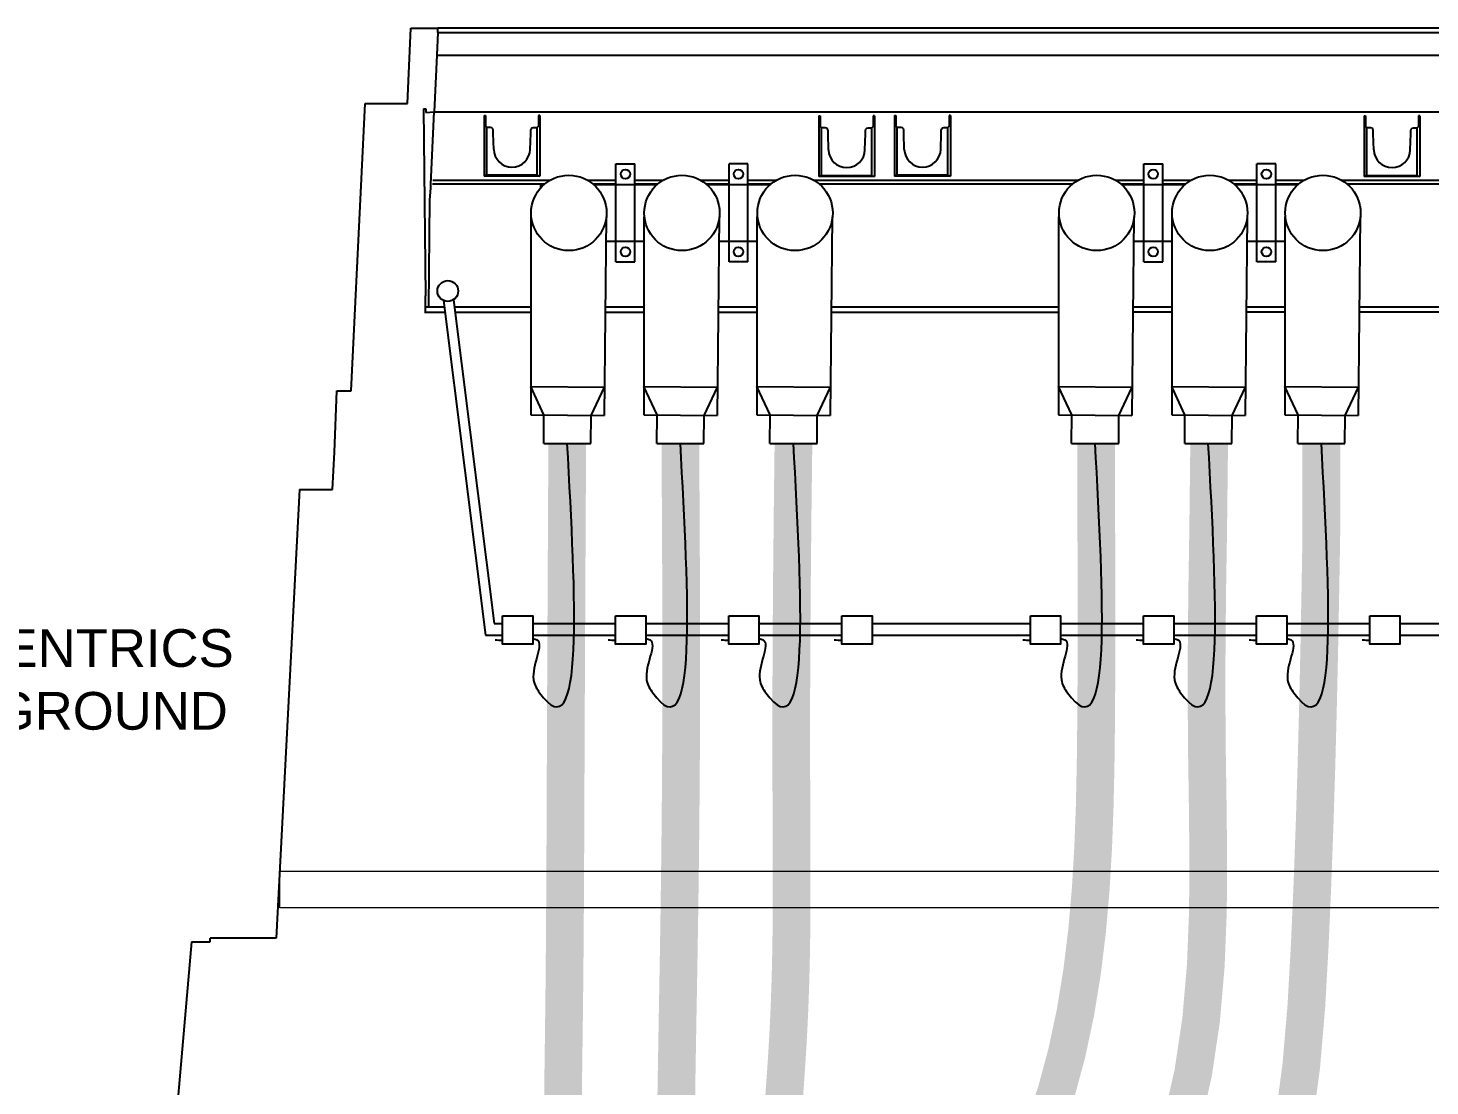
# Model space of a CAD drawing. Header units: feet. Extents: x -208 to 2089, y -974 to 342.
# Drawn here: x 1297.5 to 1371.9, y -504.3 to -448.1 of the extents above; entities that cross this region are included whole.
import ezdxf
from ezdxf import colors
from ezdxf.entities.mleader import LeaderData, LeaderLine
from ezdxf.math import Vec2, Vec3

# ---------------------------------------------------------------- set-up
doc = ezdxf.new("R2010")
doc.units = ezdxf.units.FT
doc.header["$MEASUREMENT"] = 0
for name, color, linetype in [('CABLE', 2, 'Continuous'), ('EQUIPMENT', 6, 'Continuous'), ('TEXT', 1, 'Continuous')]:
    doc.layers.add(name, color=color, linetype=linetype)
doc.layers.add('CONDUIT', color=6, linetype='Continuous', lineweight=18)
doc.styles.add('NEI-A', font='arial.ttf', dxfattribs={"height": 0.1})

msp = doc.modelspace()

# ---------------------------------------------------------------- linework, layer by layer
at = {"layer": 'CABLE', "const_width": 2}
for points in [[(1326.12453, -470.19248), (1326.11824, -471.35996), (1326.11272, -472.38834), (1326.10788, -473.29382), (1326.10363, -474.09255), (1326.09988, -474.80072), (1326.09654, -475.4345), (1326.09353, -476.01006), (1326.09076, -476.54359), (1326.08815, -477.04909), (1326.08567, -477.53197), (1326.0833, -477.99545), (1326.08104, -478.44279), (1326.07886, -478.87721), (1326.07674, -479.30196), (1326.07468, -479.72026), (1326.07265, -480.13537), (1326.07064, -480.54998), (1326.06865, -480.96462), (1326.06668, -481.37931), (1326.06474, -481.79403), (1326.06281, -482.2088), (1326.0609, -482.62362), (1326.05902, -483.03848), (1326.05716, -483.45339), (1326.05532, -483.86835), (1326.05351, -484.28336), (1326.05172, -484.69842), (1326.04995, -485.11353), (1326.0482, -485.52869), (1326.04648, -485.9439), (1326.04477, -486.35916), (1326.04309, -486.77447), (1326.04142, -487.18983), (1326.03977, -487.60523), (1326.03812, -488.02067), (1326.03647, -488.43614), (1326.03482, -488.85163), (1326.03315, -489.26714), (1326.03146, -489.68266), (1326.02975, -490.09819), (1326.02801, -490.5137), (1326.02622, -490.92921), (1326.02439, -491.3447), (1326.0225, -491.76016), (1326.02055, -492.17559), (1326.01852, -492.59096), (1326.01642, -493.00629), (1326.01422, -493.42155), (1326.01193, -493.83675), (1326.00954, -494.25186), (1326.00704, -494.66689), (1326.00441, -495.08182), (1326.00166, -495.49665), (1325.99877, -495.91137), (1325.99574, -496.32596), (1325.99255, -496.74043), (1325.98921, -497.15476), (1325.98569, -497.56894), (1325.98201, -497.98297), (1325.97814, -498.39684), (1325.97407, -498.81054), (1325.96981, -499.22406), (1325.96535, -499.63739), (1325.96067, -500.05053), (1325.95577, -500.46346), (1325.95069, -500.8762), (1325.94545, -501.28875), (1325.94009, -501.70112), (1325.93466, -502.11332), (1325.92917, -502.52535), (1325.92367, -502.93723), (1325.91818, -503.34895), (1325.91277, -503.76054), (1325.90754, -504.17203), (1325.90262, -504.58347), (1325.89814, -504.99489), (1325.89423, -505.40635)], [(1332.12453, -470.19248), (1332.14652, -473.78695), (1332.1612, -476.94675), (1332.16934, -479.72249), (1332.1717, -482.16475), (1332.16905, -484.32413), (1332.16214, -486.25123), (1332.15175, -487.99665), (1332.13864, -489.61098), (1332.12352, -491.13648), (1332.10685, -492.58209), (1332.08905, -493.94839), (1332.07053, -495.236), (1332.0517, -496.4455), (1332.03298, -497.57749), (1332.01477, -498.63257), (1331.9975, -499.61133), (1331.98148, -500.51592), (1331.96671, -501.35465), (1331.95308, -502.13737), (1331.9405, -502.87394), (1331.92886, -503.57422), (1331.91807, -504.24806), (1331.90802, -504.90532), (1331.89862, -505.55585)], [(1338.12453, -470.19248), (1338.07996, -473.853), (1338.0478, -477.05738), (1338.02626, -479.84796), (1338.0135, -482.26709), (1338.00772, -484.35713), (1338.0071, -486.16044), (1338.00982, -487.71936), (1338.01407, -489.07624), (1338.01829, -490.26975), (1338.02197, -491.32383), (1338.02485, -492.25871), (1338.02666, -493.09464), (1338.02716, -493.85186), (1338.02607, -494.55062), (1338.02315, -495.21115), (1338.01813, -495.85372), (1338.01076, -496.49522), (1338.00078, -497.13927), (1337.98794, -497.78615), (1337.97199, -498.43613), (1337.95267, -499.0895), (1337.92973, -499.74653), (1337.90292, -500.40749), (1337.87199, -501.07268), (1337.83679, -501.74229), (1337.79757, -502.4162), (1337.75471, -503.09423), (1337.70858, -503.77618), (1337.65954, -504.46185), (1337.60795, -505.15106), (1337.5542, -505.84361)], [(1354.17819, -470.19248), (1354.18799, -474.13271), (1354.19614, -476.30663), (1354.20103, -478.48376), (1354.20103, -480.6657), (1354.19449, -482.85404), (1354.17978, -485.05039), (1354.1538, -487.25546), (1354.10594, -489.4654), (1354.02319, -491.67491), (1353.89257, -493.87871), (1353.70107, -496.07151), (1353.43571, -498.248), (1353.08347, -500.4029), (1352.63137, -502.53091), (1352.0664, -504.62674), (1351.37558, -506.6851)], [(1360.17819, -470.19248), (1360.12492, -474.82599), (1360.07883, -477.69398), (1360.04708, -480.56676), (1360.03687, -483.4467), (1360.05535, -486.33619), (1360.09863, -489.23534), (1360.1311, -492.13774), (1360.11153, -495.0358), (1359.99866, -497.92194), (1359.75124, -500.78857), (1359.32803, -503.62812), (1358.68778, -506.433)], [(1366.1287, -470.19248), (1366.1287, -475.02253), (1366.07601, -478.08923), (1366.01693, -481.16499), (1365.94827, -484.25437), (1365.86682, -487.3619), (1365.76939, -490.49212), (1365.65278, -493.64956), (1365.51374, -496.83872), (1365.33399, -500.05232), (1365.06153, -503.25674), (1364.63976, -506.41471)]]:
    msp.add_lwpolyline(points, dxfattribs=at)
at = {"layer": 'CONDUIT'}
msp.add_lwpolyline([(1310.88299, -492.90651), (1415.45543, -492.90651), (1415.45543, -494.84349), (1310.88299, -494.84349)], close=True, dxfattribs=at)
at = {"layer": 'EQUIPMENT'}
for p, q in [((1317.64294, -452.1593), (1317.82971, -448.14591)), ((1317.82971, -448.14591), (1319.253, -448.14591)), ((1319.253, -448.37916), (1319.20624, -449.59273)), ((1407.1259, -448.14591), (1319.253, -448.14591)), ((1319.253, -448.37916), (1319.253, -448.14591)), ((1319.253, -448.37944), (1407.12592, -448.37944)), ((1319.20624, -449.59273), (1319.06651, -452.60283)), ((1319.20644, -449.58839), (1407.17272, -449.59384)), ((1314.65608, -467.39661), (1315.40286, -452.15958)), ((1315.40286, -452.15958), (1317.64294, -452.1593)), ((1318.50621, -452.43959), (1318.59974, -462.35643)), ((1318.50621, -452.43959), (1318.62298, -452.43959)), ((1318.62298, -452.43959), (1318.62298, -452.62608)), ((1318.62298, -452.62608), (1319.06651, -452.60283)), ((1318.87975, -456.42973), (1319.06651, -452.60283)), ((1319.06651, -452.60283), (1407.31239, -452.60283)), ((1321.71073, -452.78946), (1321.71046, -456.00958)), ((1321.71073, -452.78946), (1321.78073, -452.78918)), ((1321.78073, -452.78918), (1321.78073, -453.3492)), ((1324.60352, -452.78918), (1324.60352, -453.3492)), ((1324.67352, -452.78946), (1324.60352, -452.78918)), ((1324.67352, -452.78946), (1324.67352, -456.00958)), ((1339.46744, -452.8127), (1339.46717, -456.03282)), ((1339.46744, -452.8127), (1339.53745, -452.81242)), ((1339.53745, -452.81242), (1339.53745, -453.37244)), ((1342.36023, -452.81242), (1342.36023, -453.37244)), ((1342.43023, -452.8127), (1342.36023, -452.81242)), ((1342.43023, -452.8127), (1342.43023, -456.03282)), ((1343.49277, -452.78946), (1343.4925, -456.00958)), ((1343.49277, -452.78946), (1343.56277, -452.78918)), ((1343.56277, -452.78918), (1343.56277, -453.3492)), ((1346.38555, -452.78918), (1346.38555, -453.3492)), ((1346.45555, -452.78946), (1346.38555, -452.78918)), ((1346.45555, -452.78946), (1346.45555, -456.00958)), ((1368.39687, -452.8127), (1368.3966, -456.03282)), ((1368.39687, -452.8127), (1368.46688, -452.81242)), ((1368.46688, -452.81242), (1368.46688, -453.37244)), ((1371.28966, -452.81242), (1371.28966, -453.37244)), ((1371.35966, -452.8127), (1371.28966, -452.81242)), ((1371.35966, -452.8127), (1371.35966, -456.03282)), ((1321.78073, -453.3492), (1321.85046, -453.4192)), ((1322.06046, -453.4192), (1321.85046, -453.4192)), ((1321.85074, -453.44273), (1321.85046, -453.4192)), ((1321.85047, -455.96282), (1321.85074, -453.44273)), ((1322.13047, -453.44245), (1322.06046, -453.4192)), ((1322.17695, -453.48921), (1322.13047, -453.44245)), ((1322.20047, -453.55921), (1322.17695, -453.48921)), ((1322.20047, -453.7457), (1322.20047, -453.55921)), ((1324.18378, -453.55921), (1324.2073, -453.48921)), ((1324.18378, -453.7457), (1324.18378, -453.55921)), ((1324.2073, -453.48921), (1324.25378, -453.44245)), ((1324.25378, -453.44245), (1324.32379, -453.4192)), ((1324.32379, -453.4192), (1324.53379, -453.4192)), ((1324.53351, -453.44273), (1324.53379, -453.4192)), ((1324.53351, -455.96282), (1324.53351, -453.44273)), ((1324.60352, -453.3492), (1324.53379, -453.4192)), ((1339.53745, -453.37244), (1339.60717, -453.44245)), ((1339.81718, -453.44245), (1339.60717, -453.44245)), ((1339.60745, -453.46597), (1339.60717, -453.44245)), ((1339.60718, -455.98606), (1339.60745, -453.46597)), ((1339.88718, -453.46569), (1339.81718, -453.44245)), ((1339.93366, -453.51245), (1339.88718, -453.46569)), ((1339.95718, -453.58245), (1339.93366, -453.51245)), ((1339.95718, -453.76894), (1339.95718, -453.58245)), ((1341.94049, -453.58245), (1341.96401, -453.51245)), ((1341.94049, -453.76894), (1341.94049, -453.58245)), ((1341.96401, -453.51245), (1342.0105, -453.46569)), ((1342.0105, -453.46569), (1342.0805, -453.44245)), ((1342.0805, -453.44245), (1342.29051, -453.44245)), ((1342.29023, -453.46597), (1342.29051, -453.44245)), ((1342.29023, -455.98606), (1342.29023, -453.46597)), ((1342.36023, -453.37244), (1342.29051, -453.44245)), ((1343.56277, -453.3492), (1343.63249, -453.4192)), ((1343.8425, -453.4192), (1343.63249, -453.4192)), ((1343.63277, -453.44273), (1343.63249, -453.4192)), ((1343.6325, -455.96282), (1343.63277, -453.44273)), ((1343.9125, -453.44245), (1343.8425, -453.4192)), ((1343.95898, -453.48921), (1343.9125, -453.44245)), ((1343.98251, -453.55921), (1343.95898, -453.48921)), ((1343.98251, -453.7457), (1343.98251, -453.55921)), ((1345.96582, -453.55921), (1345.98934, -453.48921)), ((1345.96582, -453.7457), (1345.96582, -453.55921)), ((1345.98934, -453.48921), (1346.03582, -453.44245)), ((1346.03582, -453.44245), (1346.10582, -453.4192)), ((1346.10582, -453.4192), (1346.31583, -453.4192)), ((1346.31555, -453.44273), (1346.31583, -453.4192)), ((1346.31555, -455.96282), (1346.31555, -453.44273)), ((1346.38555, -453.3492), (1346.31583, -453.4192)), ((1368.46688, -453.37244), (1368.5366, -453.44245)), ((1368.74661, -453.44245), (1368.5366, -453.44245)), ((1368.53688, -453.46597), (1368.5366, -453.44245)), ((1368.53661, -455.98606), (1368.53688, -453.46597)), ((1368.81661, -453.46569), (1368.74661, -453.44245)), ((1368.86309, -453.51245), (1368.81661, -453.46569)), ((1368.88661, -453.58245), (1368.86309, -453.51245)), ((1368.88661, -453.76894), (1368.88661, -453.58245)), ((1370.86992, -453.58245), (1370.89344, -453.51245)), ((1370.86992, -453.76894), (1370.86992, -453.58245)), ((1370.89344, -453.51245), (1370.93992, -453.46569)), ((1370.93992, -453.46569), (1371.00993, -453.44245)), ((1371.00993, -453.44245), (1371.21993, -453.44245)), ((1371.21965, -453.46597), (1371.21993, -453.44245)), ((1371.21965, -455.98606), (1371.21965, -453.46597)), ((1371.28966, -453.37244), (1371.21993, -453.44245)), ((1322.22371, -454.58573), (1322.20047, -453.7457)), ((1324.16054, -454.58573), (1324.18378, -453.7457)), ((1339.98042, -454.60897), (1339.95718, -453.76894)), ((1341.91725, -454.60897), (1341.94049, -453.76894)), ((1344.00575, -454.58573), (1343.98251, -453.7457)), ((1345.94258, -454.58573), (1345.96582, -453.7457)), ((1368.90985, -454.60897), (1368.88661, -453.76894)), ((1370.84668, -454.60897), (1370.86992, -453.76894)), ((1328.70852, -460.5629), (1328.70852, -455.3629)), ((1328.70852, -455.3629), (1329.70852, -455.3629)), ((1329.70852, -460.5629), (1329.70852, -455.3629)), ((1335.70852, -455.3629), (1334.70852, -455.3629)), ((1334.70852, -460.5629), (1334.70852, -455.3629)), ((1335.70852, -460.5629), (1335.70852, -455.3629)), ((1356.71269, -460.5629), (1356.71269, -455.3629)), ((1356.71269, -455.3629), (1357.71269, -455.3629)), ((1357.71269, -460.5629), (1357.71269, -455.3629)), ((1363.71269, -455.3629), (1362.71269, -455.3629)), ((1362.71269, -460.5629), (1362.71269, -455.3629)), ((1363.71269, -460.5629), (1363.71269, -455.3629)), ((1318.83299, -457.26948), (1318.88144, -456.63974)), ((1318.88144, -456.63974), (1318.87975, -456.42973)), ((1324.92423, -456.42973), (1318.97299, -456.42973)), ((1318.99623, -456.21973), (1325.22804, -456.21973)), ((1321.85047, -455.96282), (1321.71046, -456.00958)), ((1324.67352, -456.00958), (1321.71046, -456.00958)), ((1324.53351, -455.96282), (1321.85047, -455.96282)), ((1324.53351, -455.96282), (1324.67352, -456.00958)), ((1327.189, -456.21973), (1328.70852, -456.21973)), ((1328.70852, -456.42973), (1327.49281, -456.42973)), ((1329.70852, -456.21973), (1331.22804, -456.21973)), ((1330.92423, -456.42973), (1329.70852, -456.42973)), ((1333.189, -456.21973), (1334.70852, -456.21973)), ((1334.70852, -456.42973), (1333.49281, -456.42973)), ((1335.70852, -456.21973), (1337.22804, -456.21973)), ((1336.92423, -456.42973), (1335.70852, -456.42973)), ((1339.17278, -456.21973), (1353.23221, -456.21973)), ((1339.60718, -455.98606), (1339.46717, -456.03282)), ((1342.43023, -456.03282), (1339.46717, -456.03282)), ((1352.9284, -456.42973), (1339.4954, -456.42973)), ((1342.29023, -455.98606), (1339.60718, -455.98606)), ((1342.29023, -455.98606), (1342.43023, -456.03282)), ((1343.6325, -455.96282), (1343.4925, -456.00958)), ((1346.45555, -456.00958), (1343.4925, -456.00958)), ((1346.31555, -455.96282), (1343.6325, -455.96282)), ((1346.31555, -455.96282), (1346.45555, -456.00958)), ((1355.19317, -456.21973), (1356.71269, -456.21973)), ((1356.71269, -456.42973), (1355.49698, -456.42973)), ((1357.71269, -456.21973), (1359.23221, -456.21973)), ((1358.9284, -456.42973), (1357.71269, -456.42973)), ((1361.19317, -456.21973), (1362.71269, -456.21973)), ((1362.71269, -456.42973), (1361.49698, -456.42973)), ((1363.71269, -456.21973), (1365.23221, -456.21973)), ((1364.9284, -456.42973), (1363.71269, -456.42973)), ((1367.18175, -456.21973), (1381.23639, -456.21973)), ((1380.93258, -456.42973), (1367.47507, -456.42973)), ((1368.53661, -455.98606), (1368.3966, -456.03282)), ((1371.35966, -456.03282), (1368.3966, -456.03282)), ((1371.21965, -455.98606), (1368.53661, -455.98606)), ((1371.21965, -455.98606), (1371.35966, -456.03282)), ((1318.7865, -462.93969), (1318.83299, -457.26948)), ((1324.18528, -458.17291), (1324.18528, -468.67291)), ((1328.18528, -458.17291), (1328.07892, -468.7122)), ((1330.18528, -458.17291), (1330.18528, -468.67291)), ((1334.18528, -458.17291), (1334.07892, -468.7122)), ((1336.18528, -458.17291), (1336.18528, -468.67291)), ((1340.18528, -458.17291), (1340.07892, -468.7122)), ((1352.18945, -458.17291), (1352.18945, -468.67291)), ((1356.18945, -458.17291), (1356.08309, -468.7122)), ((1358.18945, -458.17291), (1358.18945, -468.67291)), ((1362.18945, -458.17291), (1362.08309, -468.7122)), ((1364.18945, -458.17291), (1364.18945, -468.67291)), ((1368.18945, -458.17291), (1368.08309, -468.7122)), ((1328.70852, -460.5629), (1329.70852, -460.5629)), ((1335.70852, -460.5629), (1334.70852, -460.5629)), ((1356.71269, -460.5629), (1357.71269, -460.5629)), ((1363.71269, -460.5629), (1362.71269, -460.5629)), ((1318.60013, -463.25085), (1318.59974, -462.35643)), ((1320.09189, -462.56564), (1322.25089, -479.75767)), ((1319.63282, -463.2504), (1318.55526, -463.25087)), ((1319.63282, -463.2504), (1318.55526, -463.25087)), ((1318.57074, -462.93969), (1319.5938, -462.93969)), ((1318.57074, -462.93969), (1319.5938, -462.93969)), ((1319.55172, -462.60461), (1321.78216, -480.36549)), ((1320.13887, -462.93969), (1324.18528, -462.93969)), ((1320.13887, -462.93969), (1324.18528, -462.93969)), ((1324.18528, -463.24841), (1320.17786, -463.25016)), ((1324.18528, -463.24841), (1320.17786, -463.25016)), ((1330.18528, -463.24579), (1328.13408, -463.24668)), ((1328.13717, -462.93969), (1330.18528, -462.93969)), ((1336.18528, -463.24316), (1334.1341, -463.24406)), ((1334.13717, -462.93969), (1336.18528, -462.93969)), ((1352.18945, -463.23878), (1340.10638, -463.24143)), ((1340.13717, -462.93969), (1352.17614, -462.93969)), ((1358.18945, -463.23616), (1356.13834, -463.23706)), ((1356.14135, -462.93969), (1358.18945, -462.93969)), ((1364.18945, -463.23354), (1362.13837, -463.23443)), ((1362.14135, -462.93969), (1364.18945, -462.93969)), ((1368.10092, -462.93969), (1380.19362, -462.93969)), ((1380.19362, -463.22653), (1368.1262, -463.22918)), ((1313.76956, -470.66349), (1313.90957, -467.39661)), ((1313.90957, -467.39661), (1314.65608, -467.39661)), ((1324.18528, -467.17291), (1328.09405, -467.21236)), ((1324.88979, -468.68002), (1324.18528, -467.17291)), ((1327.38954, -468.70525), (1328.09405, -467.21236)), ((1330.18528, -467.17291), (1334.09405, -467.21236)), ((1330.88979, -468.68002), (1330.18528, -467.17291)), ((1333.38954, -468.70525), (1334.09405, -467.21236)), ((1336.18528, -467.17291), (1340.09405, -467.21236)), ((1336.88979, -468.68002), (1336.18528, -467.17291)), ((1339.38954, -468.70525), (1340.09405, -467.21236)), ((1352.18945, -467.17291), (1356.09823, -467.21236)), ((1352.89397, -468.68002), (1352.18945, -467.17291)), ((1355.39371, -468.70525), (1356.09823, -467.21236)), ((1358.18945, -467.17291), (1362.09823, -467.21236)), ((1358.89397, -468.68002), (1358.18945, -467.17291)), ((1361.39371, -468.70525), (1362.09823, -467.21236)), ((1364.18945, -467.17291), (1368.09823, -467.21236)), ((1364.89397, -468.68002), (1364.18945, -467.17291)), ((1367.39371, -468.70525), (1368.09823, -467.21236)), ((1324.18528, -468.67291), (1328.07892, -468.7122)), ((1324.87453, -470.19248), (1324.88979, -468.68002)), ((1327.37453, -470.19248), (1327.38954, -468.70525)), ((1330.18528, -468.67291), (1334.07892, -468.7122)), ((1330.87453, -470.19248), (1330.88979, -468.68002)), ((1333.37453, -470.19248), (1333.38954, -468.70525)), ((1336.18528, -468.67291), (1340.07892, -468.7122)), ((1336.87453, -470.19248), (1336.88979, -468.68002)), ((1339.37453, -470.19248), (1339.38954, -468.70525)), ((1352.18945, -468.67291), (1356.08309, -468.7122)), ((1352.8787, -470.19248), (1352.89397, -468.68002)), ((1355.3787, -470.19248), (1355.39371, -468.70525)), ((1358.18945, -468.67291), (1362.08309, -468.7122)), ((1358.8787, -470.19248), (1358.89397, -468.68002)), ((1361.3787, -470.19248), (1361.39371, -468.70525)), ((1364.18945, -468.67291), (1368.08309, -468.7122)), ((1364.8787, -470.19248), (1364.89397, -468.68002)), ((1367.3787, -470.19248), (1367.39371, -468.70525)), ((1313.66727, -472.64634), (1313.76956, -470.66349)), ((1324.87453, -470.19248), (1327.37453, -470.19248)), ((1324.87453, -470.19248), (1327.37453, -470.19248)), ((1330.87453, -470.19248), (1333.37453, -470.19248)), ((1330.87453, -470.19248), (1333.37453, -470.19248)), ((1336.87453, -470.19248), (1339.37453, -470.19248)), ((1336.87453, -470.19248), (1339.37453, -470.19248)), ((1352.8787, -470.19248), (1355.3787, -470.19248)), ((1352.8787, -470.19248), (1355.3787, -470.19248)), ((1358.8787, -470.19248), (1361.3787, -470.19248)), ((1358.8787, -470.19248), (1361.3787, -470.19248)), ((1364.8787, -470.19248), (1367.3787, -470.19248)), ((1364.8787, -470.19248), (1367.3787, -470.19248)), ((1311.92598, -472.6468), (1310.68945, -496.46031)), ((1311.92598, -472.6468), (1313.66727, -472.64634)), ((1321.78216, -480.36549), (1322.69092, -480.36549)), ((1322.25089, -479.75767), (1322.69092, -479.75767)), ((1324.29179, -479.75767), (1328.69092, -479.75767)), ((1324.29179, -480.36549), (1328.69092, -480.36549)), ((1330.29179, -479.75767), (1334.69092, -479.75767)), ((1330.29179, -480.36549), (1334.69092, -480.36549)), ((1336.29179, -479.75767), (1340.69092, -479.75767)), ((1336.29179, -480.36549), (1340.69092, -480.36549)), ((1342.29179, -479.75767), (1350.69509, -479.75767)), ((1342.29179, -480.36549), (1350.69509, -480.36549)), ((1352.29596, -479.75767), (1356.69509, -479.75767)), ((1352.29596, -480.36549), (1356.69509, -480.36549)), ((1358.29596, -479.75767), (1362.69509, -479.75767)), ((1358.29596, -480.36549), (1362.69509, -480.36549)), ((1364.29596, -479.75767), (1368.69509, -479.75767)), ((1364.29596, -480.36549), (1368.69509, -480.36549)), ((1370.29596, -479.75767), (1378.69926, -479.75767)), ((1370.29596, -480.36549), (1378.69926, -480.36549)), ((1306.18945, -496.6468), (1304.50195, -515.8968)), ((1306.18945, -496.6468), (1307.18945, -496.6468)), ((1310.68945, -496.46031), (1307.18945, -496.46031)), ((1307.18945, -496.6468), (1307.18945, -496.46031))]:
    msp.add_line(p, q, dxfattribs=at)
for points in [[(1324.88565, -456.4629), (1324.70852, -456.4629), (1324.70852, -456.64002)], [(1324.88565, -456.4629), (1324.70852, -456.4629), (1324.70852, -456.64002)], [(1330.88565, -456.4629), (1327.5314, -456.4629)], [(1336.88565, -456.4629), (1333.5314, -456.4629)], [(1358.88982, -456.4629), (1355.53557, -456.4629)], [(1364.88982, -456.4629), (1361.53557, -456.4629)], [(1328.19338, -459.4629), (1330.20852, -459.4629)], [(1334.19338, -459.4629), (1336.20852, -459.4629)], [(1356.19756, -459.4629), (1358.21269, -459.4629)], [(1362.19756, -459.4629), (1364.21269, -459.4629)]]:
    msp.add_lwpolyline(points, dxfattribs=at)
for points in [[(1322.69092, -479.34038), (1324.29179, -479.34038), (1324.29179, -480.85504), (1322.69092, -480.85504)], [(1328.69092, -479.34038), (1330.29179, -479.34038), (1330.29179, -480.85504), (1328.69092, -480.85504)], [(1334.69092, -479.34038), (1336.29179, -479.34038), (1336.29179, -480.85504), (1334.69092, -480.85504)], [(1340.69092, -479.34038), (1342.29179, -479.34038), (1342.29179, -480.85504), (1340.69092, -480.85504)], [(1350.69509, -479.34038), (1352.29596, -479.34038), (1352.29596, -480.85504), (1350.69509, -480.85504)], [(1356.69509, -479.34038), (1358.29596, -479.34038), (1358.29596, -480.85504), (1356.69509, -480.85504)], [(1362.69509, -479.34038), (1364.29596, -479.34038), (1364.29596, -480.85504), (1362.69509, -480.85504)], [(1368.69509, -479.34038), (1370.29596, -479.34038), (1370.29596, -480.85504), (1368.69509, -480.85504)]]:
    msp.add_lwpolyline(points, close=True, dxfattribs=at)
for centre, radius in [((1329.20852, -455.90102), 0.25), ((1335.20852, -455.90102), 0.25), ((1357.21269, -455.90102), 0.25), ((1363.21269, -455.90102), 0.25), ((1326.20852, -457.9629), 2), ((1332.20852, -457.9629), 2), ((1338.20852, -457.9629), 2), ((1354.21269, -457.9629), 2), ((1360.21269, -457.9629), 2), ((1366.21269, -457.9629), 2), ((1329.20852, -460.02478), 0.25), ((1335.20852, -460.02478), 0.25), ((1357.21269, -460.02478), 0.25), ((1363.21269, -460.02478), 0.25), ((1319.78723, -462.10577), 0.55163)]:
    msp.add_circle(centre, radius, dxfattribs=at)
for centre in [(1323.19213, -454.55841), (1340.94884, -454.58165), (1344.97417, -454.55841), (1369.87827, -454.58165)]:
    msp.add_arc(centre, 0.9688, 181.615638, 358.3677953, dxfattribs=at)
for points in [[(1324.29179, -480.56398), (1324.38335, -480.57053), (1325.01084, -480.71253), (1323.97093, -482.37595), (1327.06211, -487.22092), (1326.58023, -478.46899), (1326.12453, -470.19248)], [(1330.29179, -480.56398), (1330.38335, -480.57053), (1331.01084, -480.71253), (1329.97093, -482.37595), (1333.06211, -487.22092), (1332.58023, -478.46899), (1332.12453, -470.19248)], [(1336.29179, -480.56398), (1336.38335, -480.57053), (1337.01084, -480.71253), (1335.97093, -482.37595), (1339.06211, -487.22092), (1338.58023, -478.46899), (1338.12453, -470.19248)], [(1352.29596, -480.56398), (1352.38752, -480.57053), (1353.01501, -480.71253), (1351.9751, -482.37595), (1355.06629, -487.22092), (1354.58441, -478.46899), (1354.1287, -470.19248)], [(1358.29596, -480.56398), (1358.38752, -480.57053), (1359.01501, -480.71253), (1357.9751, -482.37595), (1361.06629, -487.22092), (1360.58441, -478.46899), (1360.1287, -470.19248)], [(1364.29596, -480.56398), (1364.38752, -480.57053), (1365.01501, -480.71253), (1363.9751, -482.37595), (1367.06629, -487.22092), (1366.58441, -478.46899), (1366.1287, -470.19248)]]:
    msp.add_open_spline(points, degree=3, knots=[1.92478552, 1.92478552, 1.92478552, 1.92478552, 2.22430804, 4.34550598, 5.11052586, 18.42842856, 18.42842856, 18.42842856, 18.42842856], dxfattribs=at)
for points in [[(1322.29262, -480.62285), (1322.42421, -480.63031), (1322.5558, -480.63778), (1322.69092, -480.64244)], [(1328.29262, -480.62285), (1328.42421, -480.63031), (1328.5558, -480.63778), (1328.69092, -480.64244)], [(1334.29262, -480.62285), (1334.42421, -480.63031), (1334.5558, -480.63778), (1334.69092, -480.64244)], [(1340.29262, -480.62285), (1340.42421, -480.63031), (1340.5558, -480.63778), (1340.69092, -480.64244)], [(1350.29679, -480.62285), (1350.42838, -480.63031), (1350.55997, -480.63778), (1350.69509, -480.64244)], [(1356.29679, -480.62285), (1356.42838, -480.63031), (1356.55997, -480.63778), (1356.69509, -480.64244)], [(1362.29679, -480.62285), (1362.42838, -480.63031), (1362.55997, -480.63778), (1362.69509, -480.64244)], [(1368.29679, -480.62285), (1368.42838, -480.63031), (1368.55997, -480.63778), (1368.69509, -480.64244)]]:
    msp.add_open_spline(points, degree=3, dxfattribs=at)

# ---------------------------------------------------------------- texts
at = {"layer": 'TEXT', "insert": (1293.21893, -480.05605), "char_height": 2, "attachment_point": 2, "style": 'NEI-A'}
msp.add_mtext_dynamic_manual_height_columns('CABLE CONCENTRICS BONDED TO GROUND BUS', width=31.334284, gutter_width=1, heights=[0], dxfattribs=at)

# ---------------------------------------------------------------- leaders
at = {"layer": 'TEXT'}
ml = msp.add_multileader_mtext('Standard', dxfattribs=at)
ml.set_content('7#8 COPPER CLAD STEEL STRANDED GROUND RING', color=256, style='NEI-A')
ml.set_leader_properties()
ml.build(insert=Vec2(0, 0))
ml.multileader.update_dxf_attribs({"dogleg_length": 0.0625, "arrow_head_size": 2.14436, "scale": 20})
ctx = ml.context
ctx.base_point, ctx.scale, ctx.char_height, ctx.arrow_head_size, ctx.landing_gap_size, ctx.plane_origin = Vec3(1079.78061, -491.31979), 20, 2, 2.14436, 1.28662, Vec3(1032.74096, -533.77717)
notes = []
notes.append((ctx, [(0, (1, 1, 0), (1078.70843, -491.31979), (1, 0), 1.07218, [(0, [(1072.34055, -502.99793)], 0, [])])]))
ctx.mtext.insert, ctx.mtext.width, ctx.mtext.defined_height, ctx.mtext.line_spacing_factor, ctx.mtext.flow_direction = Vec3(1081.06723, -490.30274), 25.6320738, 4.77359, 0.9, 5
ml = msp.add_multileader_mtext('Standard', dxfattribs=at)
ml.set_content('(TYP.) 10\' BY 3/4" GROUND ROD CONNECTION', color=256, style='NEI-A')
ml.set_leader_properties()
ml.build(insert=Vec2(0, 0))
ml.multileader.update_dxf_attribs({"dogleg_length": 0.0625, "arrow_head_size": 2.14436, "scale": 20})
ctx = ml.context
ctx.base_point, ctx.scale, ctx.char_height, ctx.arrow_head_size, ctx.landing_gap_size, ctx.plane_origin = Vec3(1001.23514, -495.93438), 20, 2, 2.14436, 1.28662, Vec3(952.98743, -534.09883)
notes.append((ctx, [(0, (1, 1, 0), (1000.16296, -495.93438), (1, 0), 1.07218, [(0, [(992.58701, -503.31959)], 0, [])])]))
ctx.mtext.insert, ctx.mtext.width, ctx.mtext.defined_height, ctx.mtext.line_spacing_factor, ctx.mtext.flow_direction = Vec3(1002.52175, -494.91733), 23.5393744, 4.59906, 0.9, 5
ml = msp.add_multileader_mtext('Standard', dxfattribs=at)
ml.set_content('"TEE" GROUND\\PCONNECTOR', color=256, style='NEI-A')
ml.set_leader_properties()
ml.build(insert=Vec2(0, 0))
ml.multileader.update_dxf_attribs({"dogleg_length": 0.0625, "arrow_head_size": 2.14436, "scale": 20})
ctx = ml.context
ctx.base_point, ctx.scale, ctx.char_height, ctx.arrow_head_size, ctx.landing_gap_size, ctx.plane_origin = Vec3(1035.42263, -495.93438), 20, 2, 2.14436, 1.28662, Vec3(987.17493, -534.09883)
notes.append((ctx, [(0, (1, 1, 0), (1034.35045, -495.93438), (1, 0), 1.07218, [(0, [(1026.77451, -503.31959)], 0, [])])]))
ctx.mtext.insert, ctx.mtext.width, ctx.mtext.defined_height, ctx.mtext.line_spacing_factor, ctx.mtext.flow_direction = Vec3(1036.70925, -494.91733), 17.4900693, 4.59906, 0.9, 5
for ctx, leaders in notes:
    for number, flags, end, landing, length, lines in leaders:
        leader = LeaderData()
        leader.index, (leader.has_last_leader_line, leader.has_dogleg_vector, leader.attachment_direction) = number, flags
        leader.last_leader_point, leader.dogleg_vector, leader.dogleg_length = Vec3(end), Vec3(landing), length
        for number, points, colour, breaks in lines:
            line = LeaderLine()
            line.index, line.vertices, line.color, line.breaks = number, Vec3.list(points), colors.encode_raw_color(colour), breaks
            leader.lines.append(line)
        ctx.leaders.append(leader)

doc.saveas('drawing.dxf')
